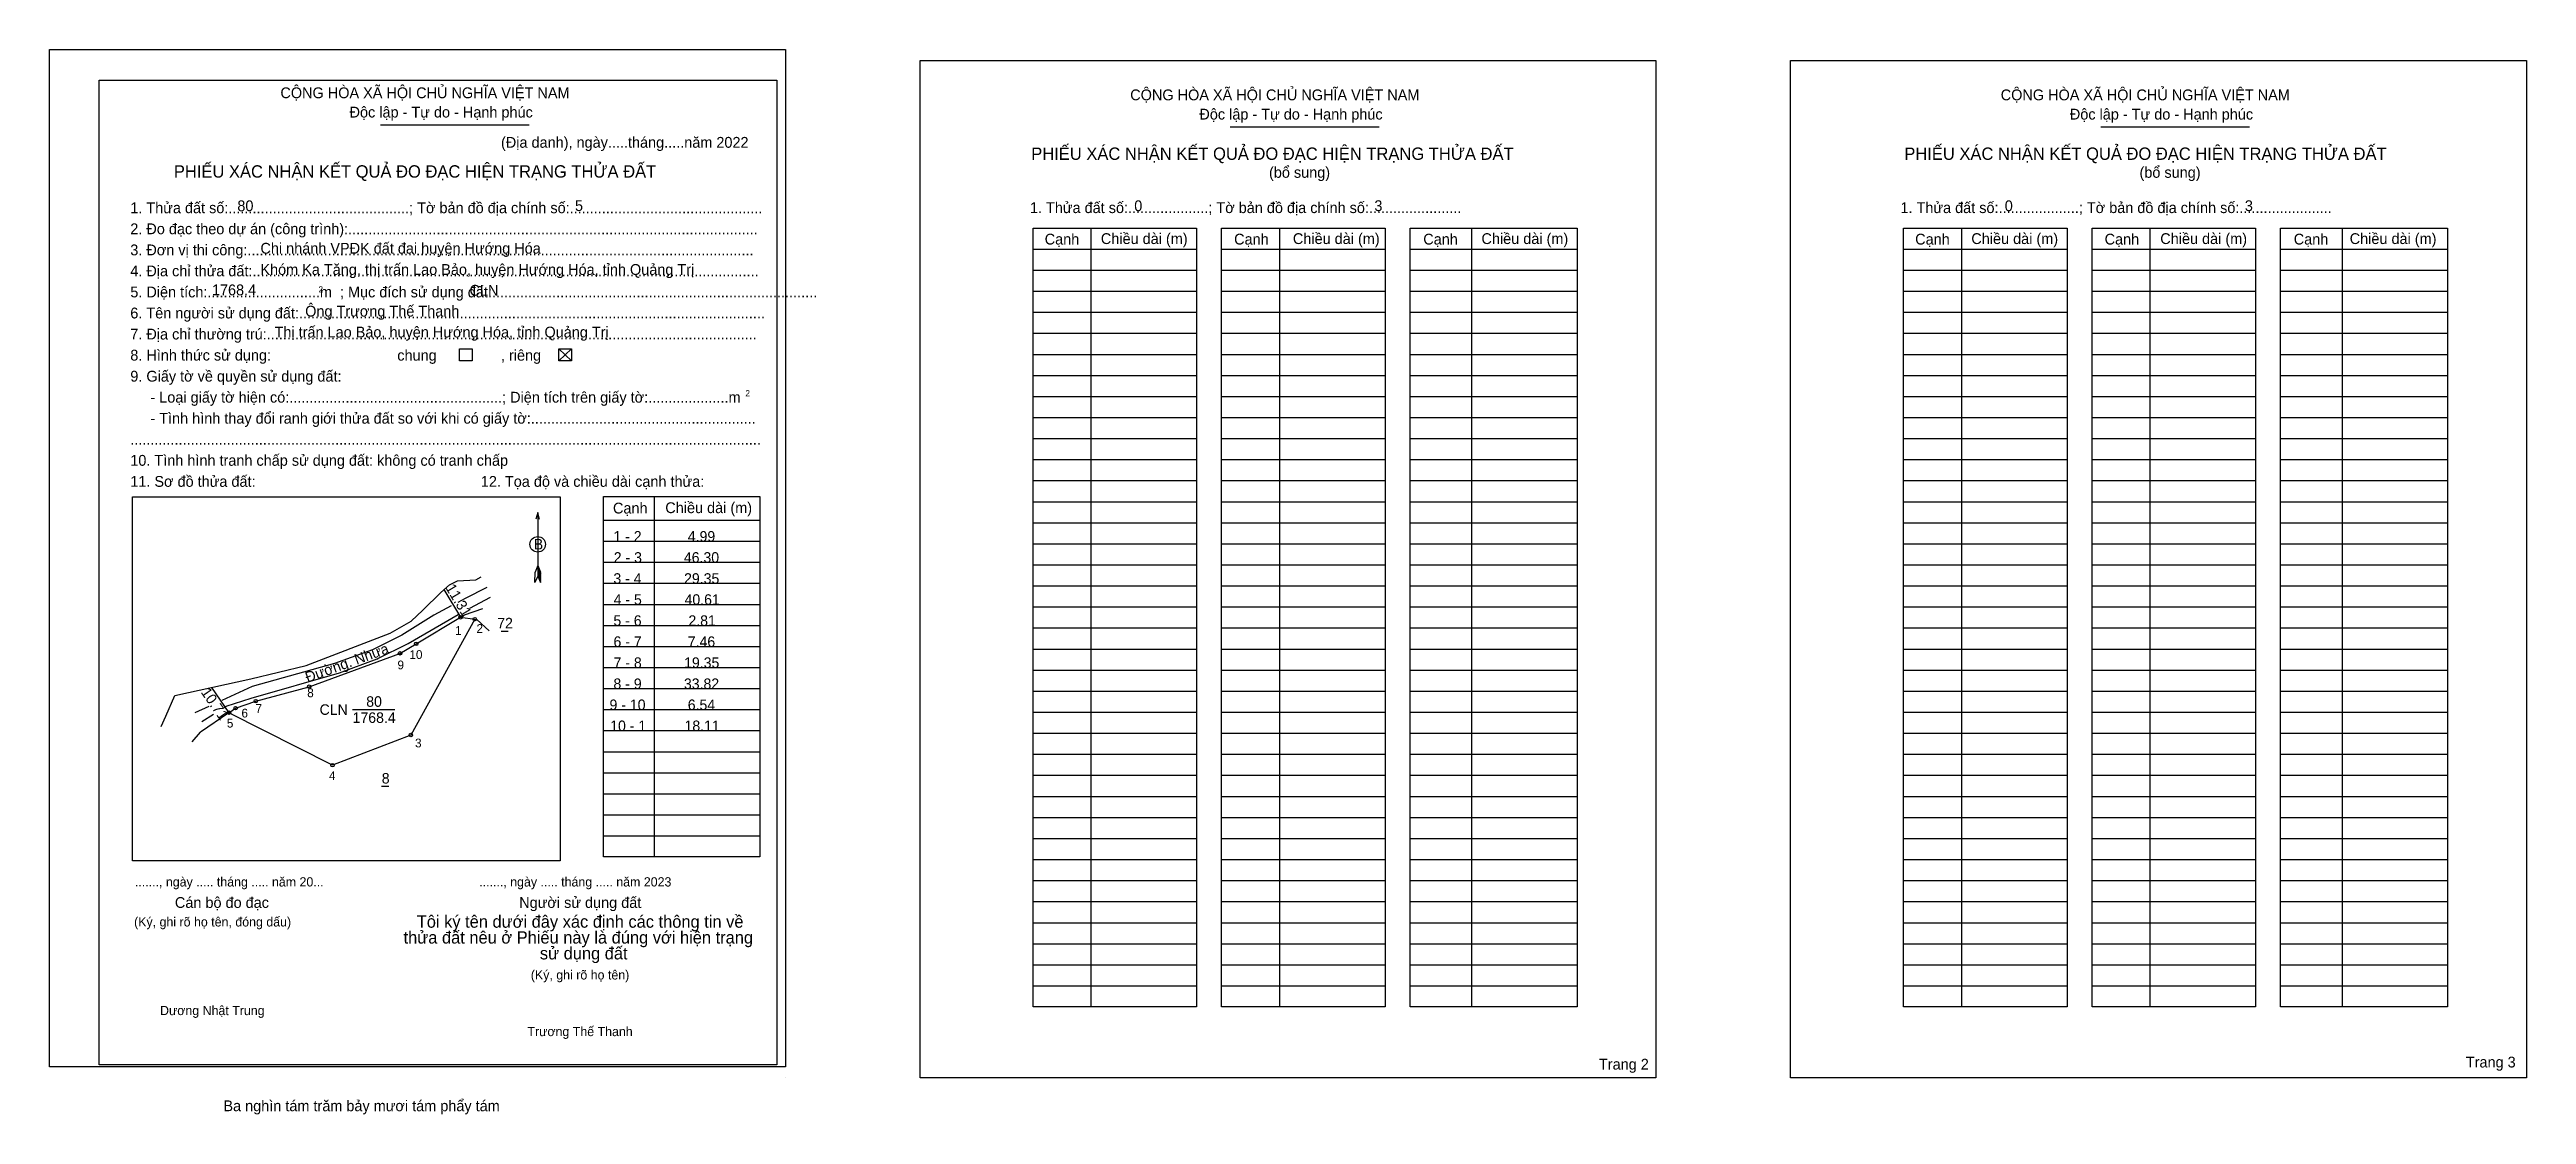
# Model space of a CAD drawing. Extents: x 537045 to 537912, y 1839181 to 1839553.
import ezdxf

# ---------------------------------------------------------------- set-up
doc = ezdxf.new("R2010")
doc.units = 0
for name, color, linetype in [('Level 1', 7, 'Continuous'), ('Level 10', 7, 'Continuous'), ('Level 11', 7, 'Continuous'), ('Level 13', 7, 'Continuous'), ('Level 2', 7, 'Continuous'), ('Level 22', 7, 'Continuous'), ('Level 23', 7, 'Continuous'), ('Level 27', 7, 'Continuous'), ('Level 3', 7, 'Continuous'), ('Level 36', 7, 'Continuous'), ('Level 48', 7, 'Continuous'), ('Level 50', 7, 'Continuous'), ('Level 52', 7, 'Continuous'), ('Level 6', 7, 'Continuous'), ('Level 9', 7, 'Continuous')]:
    doc.layers.add(name, color=color, linetype=linetype)

msp = doc.modelspace()

# ---------------------------------------------------------------- linework, layer by layer
at = {"layer": 'Level 1'}
for p, q in [((537045.38, 1839549.46), (537045.38, 1839549.46)), ((537349.77, 1839549.46), (537349.77, 1839549.46)), ((537161.09, 1839526.88), (537213.14, 1839526.88)), ((537458.26, 1839526.17), (537510.3, 1839526.17)), ((537762.65, 1839526.17), (537814.7, 1839526.17)), ((537409.53, 1839490.79), (537409.53, 1839218.29)), ((537475.46, 1839490.79), (537475.46, 1839218.29)), ((537542.62, 1839490.79), (537542.62, 1839218.29)), ((537713.92, 1839490.79), (537713.92, 1839218.29)), ((537779.86, 1839490.79), (537779.86, 1839218.29)), ((537847.02, 1839490.79), (537847.02, 1839218.29)), ((537389.28, 1839483.42), (537446.48, 1839483.42)), ((537455.21, 1839483.42), (537512.41, 1839483.42)), ((537521.14, 1839483.42), (537579.57, 1839483.42)), ((537693.67, 1839483.42), (537750.87, 1839483.42)), ((537759.6, 1839483.42), (537816.8, 1839483.42)), ((537825.54, 1839483.42), (537883.96, 1839483.42)), ((537389.28, 1839476.06), (537446.48, 1839476.06)), ((537455.21, 1839476.06), (537512.41, 1839476.06)), ((537521.14, 1839476.06), (537579.57, 1839476.06)), ((537693.67, 1839476.06), (537750.87, 1839476.06)), ((537759.6, 1839476.06), (537816.8, 1839476.06)), ((537825.54, 1839476.06), (537883.96, 1839476.06)), ((537389.28, 1839468.69), (537446.48, 1839468.69)), ((537455.21, 1839468.69), (537512.41, 1839468.69)), ((537521.14, 1839468.69), (537579.57, 1839468.69)), ((537693.67, 1839468.69), (537750.87, 1839468.69)), ((537759.6, 1839468.69), (537816.8, 1839468.69)), ((537825.54, 1839468.69), (537883.96, 1839468.69)), ((537389.28, 1839461.33), (537446.48, 1839461.33)), ((537455.21, 1839461.33), (537512.41, 1839461.33)), ((537521.14, 1839461.33), (537579.57, 1839461.33)), ((537693.67, 1839461.33), (537750.87, 1839461.33)), ((537759.6, 1839461.33), (537816.8, 1839461.33)), ((537825.54, 1839461.33), (537883.96, 1839461.33)), ((537223.47, 1839448.51), (537227.89, 1839444.39)), ((537223.47, 1839444.39), (537227.89, 1839448.51)), ((537389.28, 1839453.96), (537446.48, 1839453.96)), ((537389.28, 1839446.6), (537446.48, 1839446.6)), ((537455.21, 1839453.96), (537512.41, 1839453.96)), ((537455.21, 1839446.6), (537512.41, 1839446.6)), ((537521.14, 1839453.96), (537579.57, 1839453.96)), ((537521.14, 1839446.6), (537579.57, 1839446.6)), ((537693.67, 1839453.96), (537750.87, 1839453.96)), ((537693.67, 1839446.6), (537750.87, 1839446.6)), ((537759.6, 1839453.96), (537816.8, 1839453.96)), ((537759.6, 1839446.6), (537816.8, 1839446.6)), ((537825.54, 1839453.96), (537883.96, 1839453.96)), ((537825.54, 1839446.6), (537883.96, 1839446.6)), ((537389.28, 1839439.23), (537446.48, 1839439.23)), ((537455.21, 1839439.23), (537512.41, 1839439.23)), ((537521.14, 1839439.23), (537579.57, 1839439.23)), ((537693.67, 1839439.23), (537750.87, 1839439.23)), ((537759.6, 1839439.23), (537816.8, 1839439.23)), ((537825.54, 1839439.23), (537883.96, 1839439.23)), ((537389.28, 1839431.87), (537446.48, 1839431.87)), ((537455.21, 1839431.87), (537512.41, 1839431.87)), ((537521.14, 1839431.87), (537579.57, 1839431.87)), ((537693.67, 1839431.87), (537750.87, 1839431.87)), ((537759.6, 1839431.87), (537816.8, 1839431.87)), ((537825.54, 1839431.87), (537883.96, 1839431.87)), ((537389.28, 1839424.5), (537446.48, 1839424.5)), ((537455.21, 1839424.5), (537512.41, 1839424.5)), ((537521.14, 1839424.5), (537579.57, 1839424.5)), ((537693.67, 1839424.5), (537750.87, 1839424.5)), ((537759.6, 1839424.5), (537816.8, 1839424.5)), ((537825.54, 1839424.5), (537883.96, 1839424.5)), ((537389.28, 1839417.14), (537446.48, 1839417.14)), ((537455.21, 1839417.14), (537512.41, 1839417.14)), ((537521.14, 1839417.14), (537579.57, 1839417.14)), ((537693.67, 1839417.14), (537750.87, 1839417.14)), ((537759.6, 1839417.14), (537816.8, 1839417.14)), ((537825.54, 1839417.14), (537883.96, 1839417.14)), ((537389.28, 1839409.78), (537446.48, 1839409.78)), ((537455.21, 1839409.78), (537512.41, 1839409.78)), ((537521.14, 1839409.78), (537579.57, 1839409.78)), ((537693.67, 1839409.78), (537750.87, 1839409.78)), ((537759.6, 1839409.78), (537816.8, 1839409.78)), ((537825.54, 1839409.78), (537883.96, 1839409.78)), ((537074.36, 1839396.78), (537074.36, 1839396.78)), ((537256.77, 1839396.81), (537256.77, 1839270.75)), ((537389.28, 1839402.41), (537446.48, 1839402.41)), ((537389.28, 1839395.05), (537446.48, 1839395.05)), ((537455.21, 1839402.41), (537512.41, 1839402.41)), ((537455.21, 1839395.05), (537512.41, 1839395.05)), ((537521.14, 1839402.41), (537579.57, 1839402.41)), ((537521.14, 1839395.05), (537579.57, 1839395.05)), ((537693.67, 1839402.41), (537750.87, 1839402.41)), ((537693.67, 1839395.05), (537750.87, 1839395.05)), ((537759.6, 1839402.41), (537816.8, 1839402.41)), ((537759.6, 1839395.05), (537816.8, 1839395.05)), ((537825.54, 1839402.41), (537883.96, 1839402.41)), ((537825.54, 1839395.05), (537883.96, 1839395.05)), ((537216.08, 1839391.27), (537216.08, 1839368.99)), ((537239.09, 1839388.59), (537293.71, 1839388.59)), ((537389.28, 1839387.68), (537446.48, 1839387.68)), ((537455.21, 1839387.68), (537512.41, 1839387.68)), ((537521.14, 1839387.68), (537579.57, 1839387.68)), ((537693.67, 1839387.68), (537750.87, 1839387.68)), ((537759.6, 1839387.68), (537816.8, 1839387.68)), ((537825.54, 1839387.68), (537883.96, 1839387.68)), ((537239.09, 1839381.22), (537293.71, 1839381.22)), ((537389.28, 1839380.32), (537446.48, 1839380.32)), ((537455.21, 1839380.32), (537512.41, 1839380.32)), ((537521.14, 1839380.32), (537579.57, 1839380.32)), ((537693.67, 1839380.32), (537750.87, 1839380.32)), ((537759.6, 1839380.32), (537816.8, 1839380.32)), ((537825.54, 1839380.32), (537883.96, 1839380.32)), ((537215.09, 1839366.72), (537215.14, 1839370.4)), ((537216.08, 1839368.99), (537215.09, 1839366.72)), ((537216.08, 1839372.67), (537215.14, 1839370.4)), ((537216.08, 1839372.67), (537217.02, 1839370.4)), ((537216.08, 1839372.35), (537217.02, 1839370.07)), ((537216.08, 1839372.03), (537217.02, 1839369.75)), ((537216.08, 1839371.72), (537217.03, 1839369.42)), ((537216.08, 1839371.38), (537217.03, 1839369.09)), ((537216.08, 1839371.06), (537217.03, 1839368.76)), ((537216.08, 1839370.75), (537217.03, 1839368.43)), ((537216.08, 1839370.43), (537217.05, 1839368.09)), ((537216.08, 1839370.11), (537217.05, 1839367.76)), ((537216.08, 1839369.79), (537217.05, 1839367.43)), ((537216.08, 1839369.47), (537217.06, 1839367.11)), ((537216.08, 1839368.99), (537217.06, 1839366.72)), ((537217.06, 1839366.72), (537217.02, 1839370.4)), ((537239.09, 1839373.86), (537293.71, 1839373.86)), ((537389.28, 1839372.95), (537446.48, 1839372.95)), ((537455.21, 1839372.95), (537512.41, 1839372.95)), ((537521.14, 1839372.95), (537579.57, 1839372.95)), ((537693.67, 1839372.95), (537750.87, 1839372.95)), ((537759.6, 1839372.95), (537816.8, 1839372.95)), ((537825.54, 1839372.95), (537883.96, 1839372.95)), ((537239.09, 1839366.49), (537293.71, 1839366.49)), ((537389.28, 1839365.59), (537446.48, 1839365.59)), ((537455.21, 1839365.59), (537512.41, 1839365.59)), ((537521.14, 1839365.59), (537579.57, 1839365.59)), ((537693.67, 1839365.59), (537750.87, 1839365.59)), ((537759.6, 1839365.59), (537816.8, 1839365.59)), ((537825.54, 1839365.59), (537883.96, 1839365.59)), ((537239.09, 1839359.13), (537293.71, 1839359.13)), ((537239.09, 1839351.76), (537293.71, 1839351.76)), ((537389.28, 1839358.22), (537446.48, 1839358.22)), ((537455.21, 1839358.22), (537512.41, 1839358.22)), ((537521.14, 1839358.22), (537579.57, 1839358.22)), ((537693.67, 1839358.22), (537750.87, 1839358.22)), ((537759.6, 1839358.22), (537816.8, 1839358.22)), ((537825.54, 1839358.22), (537883.96, 1839358.22)), ((537239.09, 1839344.4), (537293.71, 1839344.4)), ((537389.28, 1839350.86), (537446.48, 1839350.86)), ((537389.28, 1839343.49), (537446.48, 1839343.49)), ((537455.21, 1839350.86), (537512.41, 1839350.86)), ((537455.21, 1839343.49), (537512.41, 1839343.49)), ((537521.14, 1839350.86), (537579.57, 1839350.86)), ((537521.14, 1839343.49), (537579.57, 1839343.49)), ((537693.67, 1839350.86), (537750.87, 1839350.86)), ((537693.67, 1839343.49), (537750.87, 1839343.49)), ((537759.6, 1839350.86), (537816.8, 1839350.86)), ((537759.6, 1839343.49), (537816.8, 1839343.49)), ((537825.54, 1839350.86), (537883.96, 1839350.86)), ((537825.54, 1839343.49), (537883.96, 1839343.49)), ((537239.09, 1839337.03), (537293.71, 1839337.03)), ((537389.28, 1839336.13), (537446.48, 1839336.13)), ((537455.21, 1839336.13), (537512.41, 1839336.13)), ((537521.14, 1839336.13), (537579.57, 1839336.13)), ((537693.67, 1839336.13), (537750.87, 1839336.13)), ((537759.6, 1839336.13), (537816.8, 1839336.13)), ((537825.54, 1839336.13), (537883.96, 1839336.13)), ((537239.09, 1839329.67), (537293.71, 1839329.67)), ((537389.28, 1839328.76), (537446.48, 1839328.76)), ((537455.21, 1839328.76), (537512.41, 1839328.76)), ((537521.14, 1839328.76), (537579.57, 1839328.76)), ((537693.67, 1839328.76), (537750.87, 1839328.76)), ((537759.6, 1839328.76), (537816.8, 1839328.76)), ((537825.54, 1839328.76), (537883.96, 1839328.76)), ((537239.09, 1839322.31), (537293.71, 1839322.31)), ((537389.28, 1839321.4), (537446.48, 1839321.4)), ((537455.21, 1839321.4), (537512.41, 1839321.4)), ((537521.14, 1839321.4), (537579.57, 1839321.4)), ((537693.67, 1839321.4), (537750.87, 1839321.4)), ((537759.6, 1839321.4), (537816.8, 1839321.4)), ((537825.54, 1839321.4), (537883.96, 1839321.4)), ((537239.09, 1839314.94), (537293.71, 1839314.94)), ((537389.28, 1839314.03), (537446.48, 1839314.03)), ((537455.21, 1839314.03), (537512.41, 1839314.03)), ((537521.14, 1839314.03), (537579.57, 1839314.03)), ((537693.67, 1839314.03), (537750.87, 1839314.03)), ((537759.6, 1839314.03), (537816.8, 1839314.03)), ((537825.54, 1839314.03), (537883.96, 1839314.03)), ((537239.09, 1839307.58), (537293.71, 1839307.58)), ((537239.09, 1839300.21), (537293.71, 1839300.21)), ((537389.28, 1839306.67), (537446.48, 1839306.67)), ((537389.28, 1839299.31), (537446.48, 1839299.31)), ((537455.21, 1839306.67), (537512.41, 1839306.67)), ((537455.21, 1839299.31), (537512.41, 1839299.31)), ((537521.14, 1839306.67), (537579.57, 1839306.67)), ((537521.14, 1839299.31), (537579.57, 1839299.31)), ((537693.67, 1839306.67), (537750.87, 1839306.67)), ((537693.67, 1839299.31), (537750.87, 1839299.31)), ((537759.6, 1839306.67), (537816.8, 1839306.67)), ((537759.6, 1839299.31), (537816.8, 1839299.31)), ((537825.54, 1839306.67), (537883.96, 1839306.67)), ((537825.54, 1839299.31), (537883.96, 1839299.31)), ((537239.09, 1839292.85), (537293.71, 1839292.85)), ((537389.28, 1839291.94), (537446.48, 1839291.94)), ((537455.21, 1839291.94), (537512.41, 1839291.94)), ((537521.14, 1839291.94), (537579.57, 1839291.94)), ((537693.67, 1839291.94), (537750.87, 1839291.94)), ((537759.6, 1839291.94), (537816.8, 1839291.94)), ((537825.54, 1839291.94), (537883.96, 1839291.94)), ((537239.09, 1839285.48), (537293.71, 1839285.48)), ((537389.28, 1839284.58), (537446.48, 1839284.58)), ((537455.21, 1839284.58), (537512.41, 1839284.58)), ((537521.14, 1839284.58), (537579.57, 1839284.58)), ((537693.67, 1839284.58), (537750.87, 1839284.58)), ((537759.6, 1839284.58), (537816.8, 1839284.58)), ((537825.54, 1839284.58), (537883.96, 1839284.58)), ((537239.09, 1839278.12), (537293.71, 1839278.12)), ((537389.28, 1839277.21), (537446.48, 1839277.21)), ((537455.21, 1839277.21), (537512.41, 1839277.21)), ((537521.14, 1839277.21), (537579.57, 1839277.21)), ((537693.67, 1839277.21), (537750.87, 1839277.21)), ((537759.6, 1839277.21), (537816.8, 1839277.21)), ((537825.54, 1839277.21), (537883.96, 1839277.21)), ((537223.95, 1839269.34), (537223.95, 1839269.34)), ((537389.28, 1839269.85), (537446.48, 1839269.85)), ((537455.21, 1839269.85), (537512.41, 1839269.85)), ((537521.14, 1839269.85), (537579.57, 1839269.85)), ((537693.67, 1839269.85), (537750.87, 1839269.85)), ((537759.6, 1839269.85), (537816.8, 1839269.85)), ((537825.54, 1839269.85), (537883.96, 1839269.85)), ((537389.28, 1839262.48), (537446.48, 1839262.48)), ((537455.21, 1839262.48), (537512.41, 1839262.48)), ((537521.14, 1839262.48), (537579.57, 1839262.48)), ((537693.67, 1839262.48), (537750.87, 1839262.48)), ((537759.6, 1839262.48), (537816.8, 1839262.48)), ((537825.54, 1839262.48), (537883.96, 1839262.48)), ((537389.28, 1839255.12), (537446.48, 1839255.12)), ((537389.28, 1839247.75), (537446.48, 1839247.75)), ((537455.21, 1839255.12), (537512.41, 1839255.12)), ((537455.21, 1839247.75), (537512.41, 1839247.75)), ((537521.14, 1839255.12), (537579.57, 1839255.12)), ((537521.14, 1839247.75), (537579.57, 1839247.75)), ((537693.67, 1839255.12), (537750.87, 1839255.12)), ((537693.67, 1839247.75), (537750.87, 1839247.75)), ((537759.6, 1839255.12), (537816.8, 1839255.12)), ((537759.6, 1839247.75), (537816.8, 1839247.75)), ((537825.54, 1839255.12), (537883.96, 1839255.12)), ((537825.54, 1839247.75), (537883.96, 1839247.75)), ((537389.28, 1839240.39), (537446.48, 1839240.39)), ((537455.21, 1839240.39), (537512.41, 1839240.39)), ((537521.14, 1839240.39), (537579.57, 1839240.39)), ((537693.67, 1839240.39), (537750.87, 1839240.39)), ((537759.6, 1839240.39), (537816.8, 1839240.39)), ((537825.54, 1839240.39), (537883.96, 1839240.39)), ((537389.28, 1839233.02), (537446.48, 1839233.02)), ((537455.21, 1839233.02), (537512.41, 1839233.02)), ((537521.14, 1839233.02), (537579.57, 1839233.02)), ((537693.67, 1839233.02), (537750.87, 1839233.02)), ((537759.6, 1839233.02), (537816.8, 1839233.02)), ((537825.54, 1839233.02), (537883.96, 1839233.02)), ((537389.28, 1839225.66), (537446.48, 1839225.66)), ((537455.21, 1839225.66), (537512.41, 1839225.66)), ((537521.14, 1839225.66), (537579.57, 1839225.66)), ((537693.67, 1839225.66), (537750.87, 1839225.66)), ((537759.6, 1839225.66), (537816.8, 1839225.66)), ((537825.54, 1839225.66), (537883.96, 1839225.66)), ((537302.74, 1839193.5), (537302.74, 1839193.5)), ((537607.12, 1839193.5), (537607.12, 1839193.5))]:
    msp.add_line(p, q, dxfattribs=at)
for points in [[(537389.28, 1839490.79), (537446.48, 1839490.79), (537446.48, 1839218.29), (537389.28, 1839218.29)], [(537455.21, 1839490.79), (537512.41, 1839490.79), (537512.41, 1839218.29), (537455.21, 1839218.29)], [(537521.14, 1839490.79), (537579.57, 1839490.79), (537579.57, 1839218.29), (537521.14, 1839218.29)], [(537693.67, 1839490.79), (537750.87, 1839490.79), (537750.87, 1839218.29), (537693.67, 1839218.29)], [(537759.6, 1839490.79), (537816.8, 1839490.79), (537816.8, 1839218.29), (537759.6, 1839218.29)], [(537825.54, 1839490.79), (537883.96, 1839490.79), (537883.96, 1839218.29), (537825.54, 1839218.29)], [(537074.36, 1839396.78), (537223.95, 1839396.78), (537223.95, 1839269.34), (537074.36, 1839269.34)], [(537239.09, 1839396.81), (537293.71, 1839396.81), (537293.71, 1839270.75), (537239.09, 1839270.75)]]:
    msp.add_lwpolyline(points, close=True, dxfattribs=at)
msp.add_lwpolyline([(537216.71, 1839388.9), (537216.08, 1839391.27), (537215.44, 1839388.9)], dxfattribs=at)
msp.add_circle((537216.08, 1839380.13), 2.72, dxfattribs=at)
at = {"layer": 'Level 10'}
for p, q in [((537194.05, 1839353.95), (537171.72, 1839313.39)), ((537173.56, 1839345.29), (537189.1, 1839354.59)), ((537189.1, 1839354.59), (537194.05, 1839353.95)), ((537190.52, 1839355.48), (537196.92, 1839357.7)), ((537199.07, 1839349.83), (537194.79, 1839353.85)), ((537167.92, 1839341.98), (537173.56, 1839345.29)), ((537136.17, 1839330.32), (537167.92, 1839341.98)), ((537110.44, 1839322.82), (537117.49, 1839325.26)), ((537117.49, 1839325.26), (537136.17, 1839330.32)), ((537108.13, 1839321.23), (537110.44, 1839322.82)), ((537144.33, 1839302.84), (537108.13, 1839321.23)), ((537171.72, 1839313.39), (537144.33, 1839302.84))]:
    msp.add_line(p, q, dxfattribs=at)
at = {"layer": 'Level 11'}
for centre in [(537189.1, 1839354.59), (537189.1, 1839354.59), (537194.05, 1839353.95), (537167.92, 1839341.98), (537173.56, 1839345.29), (537117.49, 1839325.26), (537136.17, 1839330.32), (537108.13, 1839321.23), (537110.44, 1839322.82), (537171.72, 1839313.39), (537144.33, 1839302.84)]:
    msp.add_circle(centre, 0.614, dxfattribs=at)
at = {"layer": 'Level 2'}
for points in [[(537045.38, 1839553.26), (537302.74, 1839553.26), (537302.74, 1839197.3), (537045.38, 1839197.3)], [(537349.77, 1839549.46), (537607.13, 1839549.46), (537607.13, 1839193.5), (537349.77, 1839193.5)], [(537654.16, 1839549.46), (537911.52, 1839549.46), (537911.52, 1839193.5), (537654.16, 1839193.5)]]:
    msp.add_lwpolyline(points, close=True, dxfattribs=at)
at = {"layer": 'Level 22'}
for p, q in [((537183.29, 1839364.3), (537189.1, 1839354.59)), ((537190.7, 1839361.15), (537188.11, 1839359.79)), ((537198.28, 1839365.03), (537190.7, 1839361.15)), ((537192.34, 1839357.79), (537199.56, 1839361.63)), ((537179.73, 1839355.4), (537168.52, 1839348.36)), ((537170.81, 1839345.48), (537188.24, 1839355.53)), ((537185.78, 1839358.57), (537179.73, 1839355.4)), ((537158.33, 1839343.22), (537145.08, 1839338.42)), ((537168.52, 1839348.36), (537158.33, 1839343.22)), ((537159.93, 1839340.02), (537170.81, 1839345.48)), ((537115.89, 1839326.32), (537146.72, 1839335.19)), ((537145.08, 1839338.42), (537116.18, 1839330.35)), ((537146.72, 1839335.19), (537159.93, 1839340.02)), ((537102.05, 1839330.05), (537108.13, 1839321.23)), ((537116.18, 1839330.35), (537105.58, 1839325.49)), ((537107.14, 1839323.52), (537115.89, 1839326.32)), ((537101.07, 1839323.43), (537096.23, 1839321.21)), ((537098.58, 1839318.17), (537102.72, 1839320.76)), ((537106.4, 1839323.06), (537107.14, 1839323.52))]:
    msp.add_line(p, q, dxfattribs=at)
at = {"layer": 'Level 23'}
msp.add_line((537095.2, 1839310.97), (537098.21, 1839314.41), dxfattribs=at)
for points in [[(537089.15, 1839327.2), (537115.73, 1839333.07), (537135.07, 1839337.74), (537164.53, 1839349.09), (537171.79, 1839353.29), (537175.96, 1839357.09), (537182.15, 1839363.32), (537185.2, 1839365.94), (537188.03, 1839367.32), (537194.41, 1839367.71), (537196.35, 1839368.77)], [(537084.46, 1839316.42), (537086.1, 1839320), (537089.15, 1839327.2)]]:
    msp.add_lwpolyline(points, dxfattribs=at)
at = {"layer": 'Level 27'}
for p, q in [((537189.1, 1839354.59), (537190.52, 1839355.48)), ((537194.05, 1839353.95), (537194.79, 1839353.85)), ((537108.13, 1839321.23), (537098.21, 1839314.4))]:
    msp.add_line(p, q, dxfattribs=at)
at = {"layer": 'Level 3'}
msp.add_lwpolyline([(537062.78, 1839542.59), (537299.67, 1839542.59), (537299.67, 1839197.96), (537062.78, 1839197.96)], close=True, dxfattribs=at)
at = {"layer": 'Level 50'}
for points in [[(537188.69, 1839448.51), (537193.11, 1839448.51), (537193.11, 1839444.39), (537188.69, 1839444.39)], [(537223.47, 1839448.51), (537227.89, 1839448.51), (537227.89, 1839444.39), (537223.47, 1839444.39)]]:
    msp.add_lwpolyline(points, close=True, dxfattribs=at)
at = {"layer": 'Level 9'}
for p, q in [((537203.27, 1839349.75), (537205.81, 1839349.75)), ((537151.36, 1839322.31), (537166.13, 1839322.31)), ((537161.49, 1839295.46), (537164.04, 1839295.46))]:
    msp.add_line(p, q, dxfattribs=at)

# ---------------------------------------------------------------- texts
at = {"layer": 'Level 1'}
for s, height, p in [('CỘNG HÒA XÃ HỘI CHỦ NGHĨA VIỆT NAM', 3.7803, (537126.11, 1839536.22)), ('Độc lập - Tự do - Hạnh phúc', 3.7803, (537150.29, 1839529.47)), ('CỘNG HÒA XÃ HỘI CHỦ NGHĨA VIỆT NAM', 3.7803, (537423.28, 1839535.5)), ('CỘNG HÒA XÃ HỘI CHỦ NGHĨA VIỆT NAM', 3.7803, (537727.67, 1839535.5)), ('Độc lập - Tự do - Hạnh phúc', 3.7803, (537447.46, 1839528.75)), ('Độc lập - Tự do - Hạnh phúc', 3.7803, (537751.85, 1839528.75)), ('(Địa danh), ngày.....tháng.....năm 2022', 3.7803, (537203.25, 1839518.89)), ('PHIẾU XÁC NHẬN KẾT QUẢ ĐO ĐẠC HIỆN TRẠNG THỬA ĐẤT', 4.3208, (537388.67, 1839514.65)), ('PHIẾU XÁC NHẬN KẾT QUẢ ĐO ĐẠC HIỆN TRẠNG THỬA ĐẤT', 4.3208, (537693.96, 1839514.65)), ('PHIẾU XÁC NHẬN KẾT QUẢ ĐO ĐẠC HIỆN TRẠNG THỬA ĐẤT', 4.3208, (537088.86, 1839508.44)), ('(bổ sung)', 3.78, (537471.81, 1839508.38)), ('(bổ sung)', 3.78, (537776.21, 1839508.38)), ('1. Thửa đất số:.............................................; Tờ bản đồ địa chính số:................................................', 3.78029, (537073.62, 1839495.99)), ('1. Thửa đất số:....................; Tờ bản đồ địa chính số:.......................', 3.7803, (537388.21, 1839496.03)), ('1. Thửa đất số:....................; Tờ bản đồ địa chính số:.......................', 3.7803, (537692.61, 1839496.03)), ('2. Đo đạc theo dự án (công trình):......................................................................................................', 3.78029, (537073.62, 1839488.63)), ('3. Đơn vị thi công:..............................................................................................................................', 3.78029, (537073.62, 1839481.26)), ('Cạnh', 3.78, (537393.37, 1839485.02)), ('Chiều dài (m)', 3.7803, (537413.01, 1839485.2)), ('Cạnh', 3.78, (537459.61, 1839485.02)), ('Chiều dài (m)', 3.7803, (537480.16, 1839485.2)), ('Cạnh', 3.78, (537525.75, 1839485.02)), ('Chiều dài (m)', 3.7803, (537546.1, 1839485.2)), ('Cạnh', 3.78, (537697.76, 1839485.02)), ('Chiều dài (m)', 3.7803, (537717.4, 1839485.2)), ('Cạnh', 3.78, (537764.01, 1839485.02)), ('Chiều dài (m)', 3.7803, (537783.47, 1839485.2)), ('Cạnh', 3.78, (537830.14, 1839485.02)), ('Chiều dài (m)', 3.7803, (537849.71, 1839485.2)), ('4. Địa chỉ thửa đất:..............................................................................................................................', 3.78029, (537073.62, 1839473.9)), ('5. Diện tích:............................m  ; Mục đích sử dụng đất:.................................................................................', 3.78029, (537073.62, 1839466.53)), ('2', 2.16, (537139.41, 1839468.25)), ('6. Tên người sử dụng đất:....................................................................................................................', 3.78029, (537073.62, 1839459.17)), ('7. Địa chỉ thường trú:..........................................................................................................................', 3.78029, (537073.62, 1839451.8)), ('chung                , riêng', 3.7803, (537166.98, 1839444.4)), ('9. Giấy tờ về quyền sử dụng đất:', 3.7803, (537073.62, 1839437.07)), ('     - Loại giấy tờ hiện có:.....................................................; Diện tích trên giấy tờ:....................m', 3.78029, (537073.62, 1839429.71)), ('2', 2.16, (537288.71, 1839431.92)), ('     - Tình hình thay đổi ranh giới thửa đất so với khi có giấy tờ:........................................................', 3.78029, (537073.62, 1839422.34)), ('10. Tình hình tranh chấp sử dụng đất: không có tranh chấp', 3.7803, (537073.62, 1839407.62)), ('.............................................................................................................................................................', 3.78029, (537073.62, 1839414.98)), ('11. Sơ đồ thửa đất:', 3.7803, (537073.62, 1839400.25)), ('12. Tọa độ và chiều dài cạnh thửa:', 3.7803, (537196.19, 1839400.25)), ('Cạnh', 3.78, (537242.41, 1839390.92)), ('Chiều dài (m)', 3.7803, (537260.7, 1839391.05)), ('B', 3.68, (537214.72, 1839378.34)), ('......., ngày ..... tháng ..... năm 20...', 3.2404, (537075.23, 1839260.41)), ('Cán bộ đo đạc', 3.7803, (537089.22, 1839252.92)), ('......., ngày ..... tháng ..... năm 2023', 3.2404, (537195.63, 1839260.41)), ('Người sử dụng đất', 3.7803, (537209.62, 1839252.92)), ('(Ký, ghi rõ họ tên, đóng dấu)', 3.2404, (537074.94, 1839246.42)), ('Tôi ký tên dưới đây xác định các thông tin về', 4.2958, (537173.78, 1839245.99)), ('thửa đất nêu ở Phiếu này là đúng với hiện trạng', 4.2958, (537169.18, 1839240.44)), ('sử dụng đất', 4.2958, (537216.84, 1839234.9)), ('(Ký, ghi rõ họ tên)', 3.2404, (537213.67, 1839227.87)), ('Dương Nhật Trung', 3.2404, (537084.01, 1839215.41)), ('Trương Thế Thanh', 3.2404, (537212.49, 1839208.06)), ('Trang 2', 3.78, (537587.19, 1839196.35)), ('Trang 3', 3.78, (537890.32, 1839197.09))]:
    msp.add_text(s, height=height, dxfattribs=at).set_placement(p)
at = {"layer": 'Level 13'}
for s, p in [('80', (537156.12, 1839323.29)), ('CLN', (537139.82, 1839320.47)), ('1768.4', (537151.36, 1839317.65))]:
    msp.add_text(s, height=3.682, dxfattribs=at).set_placement(p)
at = {"layer": 'Level 22'}
for s, rotation, p in [('11.31', 300.89865, (537183.72, 1839364.95)), ('Đường. Nhựa', 20.05865, (537135.62, 1839331.7)), ('10.71', 304.54458, (537098.14, 1839328.38))]:
    msp.add_text(s, height=3.68, rotation=rotation, dxfattribs=at).set_placement(p)
at = {"layer": 'Level 36'}
for s, height, p in [('72', 3.682, (537201.93, 1839350.73)), ('8', 3.68, (537161.56, 1839296.44))]:
    msp.add_text(s, height=height, dxfattribs=at).set_placement(p)
at = {"layer": 'Level 48'}
msp.add_text('8. Hình thức sử dụng:', height=3.7804, dxfattribs=at).set_placement((537073.62, 1839444.44))
at = {"layer": 'Level 52'}
for s, p in [('2 - 3', (537242.68, 1839373.7)), ('1 - 2', (537242.57, 1839381.07)), ('46.30', (537267.19, 1839373.7)), ('4.99', (537268.57, 1839381.07)), ('3 - 4', (537242.55, 1839366.34)), ('29.35', (537267.27, 1839366.34)), ('4 - 5', (537242.63, 1839358.97)), ('40.61', (537267.43, 1839358.97)), ('5 - 6', (537242.56, 1839351.61)), ('2.81', (537268.79, 1839351.61)), ('6 - 7', (537242.58, 1839344.24)), ('7.46', (537268.56, 1839344.24)), ('7 - 8', (537242.61, 1839336.88)), ('19.35', (537267.27, 1839336.88)), ('9 - 10', (537241.19, 1839322.15)), ('8 - 9', (537242.57, 1839329.51)), ('33.82', (537267.21, 1839329.51)), ('6.54', (537268.55, 1839322.15)), ('10 - 1', (537241.43, 1839314.79)), ('18.11', (537267.43, 1839314.79))]:
    msp.add_text(s, height=3.682, dxfattribs=at).set_placement(p)
at = {"layer": 'Level 6'}
for s, height, p in [('80', 3.78, (537111.06, 1839496.69)), ('5', 3.78, (537229.11, 1839496.75)), ('0', 3.78, (537424.69, 1839496.69)), ('3', 3.78, (537508.66, 1839496.72)), ('0', 3.78, (537729.09, 1839496.69)), ('3', 3.78, (537813.05, 1839496.72)), ('Chi nhánh VPĐK đất đai huyện Hướng Hóa', 3.7805, (537119.12, 1839481.83)), ('Khóm Ka Tăng, thị trấn Lao Bảo, huyện Hướng Hóa, tỉnh Quảng Trị', 3.7805, (537119.12, 1839474.4)), ('1768.4', 3.78, (537102.17, 1839467.27)), ('Ông Trương Thế Thanh', 3.7805, (537134.77, 1839459.83)), ('CLN', 3.78, (537192.24, 1839467.12)), ('Thị trấn Lao Bảo, huyện Hướng Hóa, tỉnh Quảng Trị', 3.7805, (537124.06, 1839452.5)), ('Ba nghìn tám trăm bảy mươi tám phẩy tám', 3.7805, (537106.19, 1839181.78))]:
    msp.add_text(s, height=height, dxfattribs=at).set_placement(p)
at = {"layer": 'Level 9'}
for s, height, p in [('1', 3.07, (537187.18, 1839348.45)), ('2', 3.07, (537194.67, 1839349.13)), ('10', 3.069, (537171.22, 1839340.02)), ('9', 3.07, (537167.05, 1839336.4)), ('8', 3.07, (537135.48, 1839326.64)), ('5', 3.07, (537107.39, 1839316.02)), ('6', 3.07, (537112.49, 1839319.55)), ('7', 3.07, (537117.4, 1839321.14)), ('3', 3.07, (537173.2, 1839309.08)), ('4', 3.07, (537143.09, 1839297.63))]:
    msp.add_text(s, height=height, dxfattribs=at).set_placement(p)

doc.saveas('drawing.dxf')
